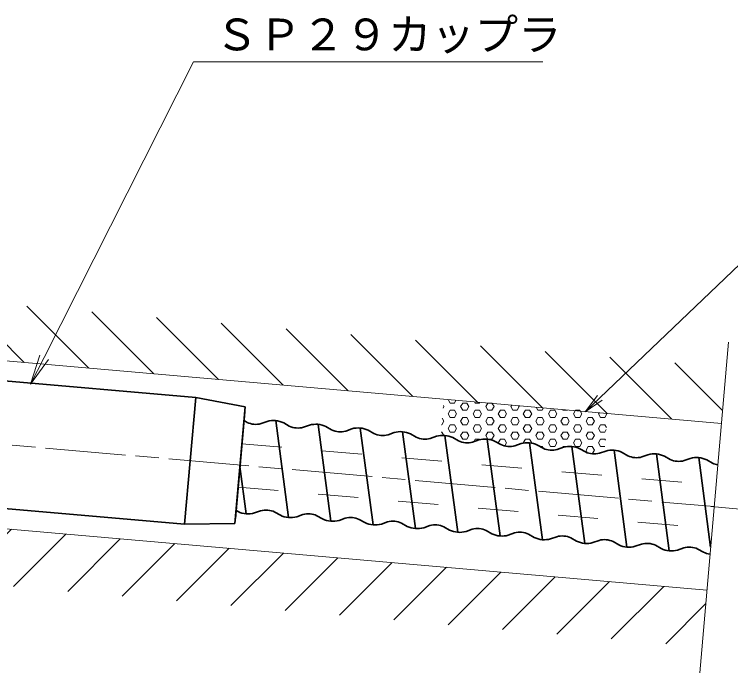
# Model space of a CAD drawing. Units: millimetres at full size, sheet at 1:2; details may follow other scales. Extents: x 5095 to 6775, y -2577 to -1389.
# Drawn here: x 5878.3 to 6092.5, y -1846.3 to -1649.5 of the extents above; entities that cross this region are included whole.
import ezdxf
from ezdxf.enums import TextEntityAlignment as Align

# ---------------------------------------------------------------- set-up
doc = ezdxf.new("R2010")
doc.units = ezdxf.units.MM
doc.header["$LTSCALE"] = 2
doc.linetypes.add('CHAIN', pattern=[18.5, 12, -1.5, 3.5, -1.5])
doc.linetypes.add('DASHED_SPACED', pattern=[12, 6, -6])
for name, color, linetype, lineweight in [('1外形線', 7, 'Continuous', 35), ('2細い実線', 3, 'Continuous', 20), ('3隠れ線', 2, 'DASHED_SPACED', 13), ('4中心線', 1, 'CHAIN', 15), ('6寸法線', 4, 'Continuous', 13), ('細い実線', 3, 'Continuous', 20)]:
    doc.layers.add(name, color=color, linetype=linetype, lineweight=lineweight)
doc.styles.add('ＭＳ ゴシック', font='')
doc.styles.get('ＭＳ ゴシック').set_extended_font_data('MS Gothic')

# ---------------------------------------------------------------- blocks, each defined once
blk = doc.blocks.new('open_arrow')
at = {"color": 0, "linetype": 'Continuous', "lineweight": -2}
blk.add_lwpolyline([(7.5, 1.25), (0, 0), (7.5, -1.25)], dxfattribs=at)

msp = doc.modelspace()

# ---------------------------------------------------------------- hatches: boundary and pattern name
at = {"layer": '細い実線'}
h = msp.add_hatch(dxfattribs=at)
h.set_pattern_fill('USER', color=256, style=0, pattern_type=2)
h.set_pattern_definition([(135, (3489.244, -811.144), (-8.83883, -8.83883), [])])
h.paths.add_polyline_path([(6089.746, -1771.779), (6091.214, -1754.992), (5804.457, -1729.915), (5802.988, -1746.701)])
h = msp.add_hatch(dxfattribs=at)
h.set_pattern_fill('USER', color=256, style=0, pattern_type=2)
h.set_pattern_definition([(45, (3490.551, -796.201), (-8.83883, 8.83883), [])])
h.paths.add_polyline_path([(6083.904, -1838.556), (6085.388, -1821.588), (5798.631, -1796.511), (5797.146, -1813.478)])

# ---------------------------------------------------------------- linework, layer by layer
at = {"layer": '1外形線'}
for p, q in [((5848.826, -1756.726), (5932.506, -1764.047)), ((5932.506, -1764.047), (5929.194, -1801.902)), ((5947.318, -1766.848), (5932.506, -1764.047)), ((5947.318, -1766.848), (5944.268, -1801.715)), ((5947.192, -1768.343), (5944.394, -1800.221)), ((5947.861, -1771.445), (5946.961, -1770.93)), ((5953.907, -1771.154), (5952.074, -1771.813)), ((5956.437, -1770.925), (5960.279, -1799.87)), ((5960.513, -1772.552), (5958.822, -1771.584)), ((5966.559, -1772.261), (5964.726, -1772.92)), ((5969.089, -1772.032), (5972.931, -1800.977)), ((5973.165, -1773.658), (5971.474, -1772.691)), ((5979.211, -1773.368), (5977.378, -1774.027)), ((5981.741, -1773.139), (5985.583, -1802.084)), ((5985.817, -1774.765), (5984.126, -1773.798)), ((5991.863, -1774.475), (5990.029, -1775.134)), ((5994.393, -1774.246), (5998.234, -1803.191)), ((5998.468, -1775.872), (5996.777, -1774.905)), ((6004.514, -1775.582), (6002.681, -1776.241)), ((6007.044, -1775.353), (6010.886, -1804.297)), ((6011.12, -1776.979), (6009.429, -1776.012)), ((6011.12, -1776.979), (6009.429, -1776.012)), ((6017.166, -1776.689), (6015.333, -1777.348)), ((6019.696, -1776.46), (6023.538, -1805.404)), ((6023.772, -1778.086), (6022.081, -1777.119)), ((6023.772, -1778.086), (6022.081, -1777.119)), ((6023.772, -1778.086), (6022.081, -1777.119)), ((6029.818, -1777.796), (6027.984, -1778.455)), ((6029.818, -1777.796), (6027.984, -1778.455)), ((6032.348, -1777.566), (6036.19, -1806.511)), ((6036.423, -1779.193), (6034.732, -1778.226)), ((6036.423, -1779.193), (6034.732, -1778.226)), ((6036.423, -1779.193), (6034.732, -1778.226)), ((6036.423, -1779.193), (6034.732, -1778.226)), ((6042.469, -1778.903), (6040.636, -1779.561)), ((6042.469, -1778.903), (6040.636, -1779.561)), ((6042.469, -1778.903), (6040.636, -1779.561)), ((6044.999, -1778.673), (6048.841, -1807.618)), ((6049.075, -1780.3), (6047.384, -1779.333)), ((6049.075, -1780.3), (6047.384, -1779.333)), ((6049.075, -1780.3), (6047.384, -1779.333)), ((6049.075, -1780.3), (6047.384, -1779.333)), ((6055.121, -1780.009), (6053.288, -1780.668)), ((6055.121, -1780.009), (6053.288, -1780.668)), ((6055.121, -1780.009), (6053.288, -1780.668)), ((6057.651, -1779.78), (6061.493, -1808.725)), ((6061.727, -1781.407), (6060.036, -1780.439)), ((6061.727, -1781.407), (6060.036, -1780.439)), ((6061.727, -1781.407), (6060.036, -1780.439)), ((6061.727, -1781.407), (6060.036, -1780.439)), ((6067.773, -1781.116), (6065.94, -1781.775)), ((6067.773, -1781.116), (6065.94, -1781.775)), ((6067.773, -1781.116), (6065.94, -1781.775)), ((6070.303, -1780.887), (6074.145, -1809.832)), ((6074.379, -1782.513), (6072.688, -1781.546)), ((6074.379, -1782.513), (6072.688, -1781.546)), ((6074.379, -1782.513), (6072.688, -1781.546)), ((6074.379, -1782.513), (6072.688, -1781.546)), ((6080.424, -1782.223), (6078.591, -1782.882)), ((6080.424, -1782.223), (6078.591, -1782.882)), ((6080.424, -1782.223), (6078.591, -1782.882)), ((6082.955, -1781.994), (6086.509, -1808.774)), ((6087.03, -1783.62), (6085.339, -1782.653)), ((6087.03, -1783.62), (6085.339, -1782.653)), ((6087.03, -1783.62), (6085.339, -1782.653)), ((6087.03, -1783.62), (6085.339, -1782.653)), ((5945.758, -1784.679), (5947.628, -1798.763)), ((5845.514, -1794.581), (5929.194, -1801.902)), ((5945.176, -1798.098), (5944.612, -1797.776)), ((5951.924, -1797.869), (5950.091, -1798.528)), ((5957.828, -1799.205), (5956.137, -1798.238)), ((5964.575, -1798.976), (5962.742, -1799.635)), ((5970.479, -1800.312), (5968.788, -1799.345)), ((5977.227, -1800.083), (5975.394, -1800.742)), ((5983.131, -1801.419), (5981.44, -1800.451)), ((5989.879, -1801.19), (5988.046, -1801.848)), ((5995.783, -1802.525), (5994.092, -1801.558)), ((5944.268, -1801.715), (5929.194, -1801.902)), ((6002.53, -1802.297), (6000.697, -1802.955)), ((6008.434, -1803.632), (6006.743, -1802.665)), ((6015.182, -1803.404), (6013.349, -1804.062)), ((6021.086, -1804.739), (6019.395, -1803.772)), ((6027.834, -1804.51), (6026.001, -1805.169)), ((6027.834, -1804.51), (6026.001, -1805.169)), ((6033.738, -1805.846), (6032.047, -1804.879)), ((6033.738, -1805.846), (6032.047, -1804.879)), ((6040.486, -1805.617), (6038.653, -1806.276)), ((6040.486, -1805.617), (6038.653, -1806.276)), ((6046.39, -1806.953), (6044.699, -1805.986)), ((6046.39, -1806.953), (6044.699, -1805.986)), ((6053.137, -1806.724), (6051.304, -1807.383)), ((6053.137, -1806.724), (6051.304, -1807.383)), ((6059.041, -1808.06), (6057.35, -1807.093)), ((6059.041, -1808.06), (6057.35, -1807.093)), ((6065.789, -1807.831), (6063.956, -1808.49)), ((6065.789, -1807.831), (6063.956, -1808.49)), ((6071.693, -1809.167), (6070.002, -1808.2)), ((6071.693, -1809.167), (6070.002, -1808.2)), ((6078.441, -1808.938), (6076.608, -1809.597)), ((6078.441, -1808.938), (6076.608, -1809.597)), ((6084.345, -1810.274), (6082.654, -1809.306)), ((6084.345, -1810.274), (6082.654, -1809.306))]:
    msp.add_line(p, q, dxfattribs=at)
for centre, radius, start, end in [((5950.457, -1766.035), 6, 244.36789, 285.63395), ((5955.794, -1777.895), 7, 64.36613, 105.63387), ((5963.109, -1767.142), 6, 244.36789, 285.63395), ((5968.446, -1779.002), 7, 64.36613, 105.63387), ((5975.761, -1768.249), 6, 244.36789, 285.63395), ((5981.097, -1780.109), 7, 64.36613, 105.63387), ((5988.412, -1769.356), 6, 244.36789, 285.63395), ((5993.749, -1781.216), 7, 64.36613, 105.63387), ((6006.401, -1782.323), 7, 64.36613, 105.63387), ((6001.064, -1770.463), 6, 244.36789, 285.63395), ((6013.716, -1771.57), 6, 244.36789, 285.63395), ((6019.052, -1783.43), 7, 64.36613, 105.63387), ((6031.704, -1784.537), 7, 64.36613, 105.63387), ((6026.367, -1772.677), 6, 244.36789, 285.63395), ((6039.019, -1773.783), 6, 244.36789, 285.63395), ((6044.356, -1785.644), 7, 64.36613, 105.63387), ((6057.008, -1786.751), 7, 64.36613, 105.63387), ((6057.008, -1786.751), 7, 64.36613, 105.63387), ((6057.008, -1786.751), 7, 64.36613, 105.63387), ((6051.671, -1774.89), 6, 244.36789, 285.63395), ((6064.323, -1775.997), 6, 244.36789, 285.63395), ((6064.323, -1775.997), 6, 244.36789, 285.63395), ((6064.323, -1775.997), 6, 244.36789, 285.63395), ((6069.659, -1787.857), 7, 64.36613, 105.63387), ((6069.659, -1787.857), 7, 64.36613, 105.63387), ((6069.659, -1787.857), 7, 64.36613, 105.63387), ((6082.311, -1788.964), 7, 64.36613, 105.63387), ((6082.311, -1788.964), 7, 64.36613, 105.63387), ((6082.311, -1788.964), 7, 64.36613, 105.63387), ((6076.974, -1777.104), 6, 244.36789, 285.63395), ((6076.974, -1777.104), 6, 244.36789, 285.63395), ((6076.974, -1777.104), 6, 244.36789, 285.63395), ((6089.626, -1778.211), 6, 244.36789, 260.78171), ((6089.626, -1778.211), 6, 244.36789, 260.78171), ((6089.626, -1778.211), 6, 244.36789, 260.78171), ((5948.204, -1791.787), 7, 244.36613, 285.63387), ((5953.541, -1803.647), 6, 64.36605, 105.6363), ((5953.541, -1803.647), 6, 64.36605, 105.6363), ((5960.856, -1792.894), 7, 244.36613, 285.63387), ((5966.193, -1804.754), 6, 64.36605, 105.6363), ((5966.193, -1804.754), 6, 64.36605, 105.6363), ((5973.508, -1794.001), 7, 244.36613, 285.63387), ((5978.844, -1805.861), 6, 64.36605, 105.6363), ((5978.844, -1805.861), 6, 64.36605, 105.6363), ((5986.159, -1795.107), 7, 244.36613, 285.63387), ((5991.496, -1806.968), 6, 64.36605, 105.6363), ((5991.496, -1806.968), 6, 64.36605, 105.6363), ((5998.811, -1796.214), 7, 244.36613, 285.63387), ((6004.148, -1808.075), 6, 64.36605, 105.6363), ((6004.148, -1808.075), 6, 64.36605, 105.6363), ((6011.463, -1797.321), 7, 244.36613, 285.63387), ((6016.799, -1809.182), 6, 64.36605, 105.6363), ((6016.799, -1809.182), 6, 64.36605, 105.6363), ((6024.114, -1798.428), 7, 244.36613, 285.63387), ((6024.114, -1798.428), 7, 244.36613, 285.63387), ((6029.451, -1810.288), 6, 64.36605, 105.6363), ((6029.451, -1810.288), 6, 64.36605, 105.6363), ((6029.451, -1810.288), 6, 64.36605, 105.6363), ((6036.766, -1799.535), 7, 244.36613, 285.63387), ((6036.766, -1799.535), 7, 244.36613, 285.63387), ((6036.766, -1799.535), 7, 244.36613, 285.63387), ((6042.103, -1811.395), 6, 64.36605, 105.6363), ((6042.103, -1811.395), 6, 64.36605, 105.6363), ((6042.103, -1811.395), 6, 64.36605, 105.6363), ((6049.418, -1800.642), 7, 244.36613, 285.63387), ((6049.418, -1800.642), 7, 244.36613, 285.63387), ((6049.418, -1800.642), 7, 244.36613, 285.63387), ((6054.755, -1812.502), 6, 64.36605, 105.6363), ((6054.755, -1812.502), 6, 64.36605, 105.6363), ((6054.755, -1812.502), 6, 64.36605, 105.6363), ((6067.406, -1813.609), 6, 64.36605, 105.6363), ((6067.406, -1813.609), 6, 64.36605, 105.6363), ((6067.406, -1813.609), 6, 64.36605, 105.6363), ((6062.07, -1801.749), 7, 244.36613, 285.63387), ((6062.07, -1801.749), 7, 244.36613, 285.63387), ((6062.07, -1801.749), 7, 244.36613, 285.63387), ((6074.721, -1802.856), 7, 244.36613, 285.63387), ((6074.721, -1802.856), 7, 244.36613, 285.63387), ((6074.721, -1802.856), 7, 244.36613, 285.63387), ((6080.058, -1814.716), 6, 64.36605, 105.6363), ((6080.058, -1814.716), 6, 64.36605, 105.6363), ((6080.058, -1814.716), 6, 64.36605, 105.6363), ((6087.373, -1803.963), 7, 244.36613, 261.38519), ((6087.373, -1803.963), 7, 244.36613, 261.38519), ((6087.373, -1803.963), 7, 244.36613, 261.38519)]:
    msp.add_arc(centre, radius, start, end, dxfattribs=at)
at = {"layer": '2細い実線'}
for p, q in [((5802.988, -1746.701), (6089.746, -1771.779)), ((6091.868, -1747.516), (6083.229, -1846.266)), ((6008.616, -1765.665), (6008.019, -1764.631)), ((6009.866, -1765.665), (6010.346, -1764.835)), ((6006.508, -1767.151), (6006.741, -1766.748)), ((6006.741, -1766.748), (6006.57, -1766.45)), ((6009.866, -1765.665), (6008.616, -1765.665)), ((6011.741, -1766.748), (6012.366, -1765.665)), ((6012.366, -1767.83), (6011.741, -1766.748)), ((6013.616, -1765.665), (6012.366, -1765.665)), ((6014.241, -1766.748), (6013.616, -1765.665)), ((6013.616, -1767.83), (6014.241, -1766.748)), ((6016.116, -1765.665), (6015.918, -1765.322)), ((6017.366, -1765.665), (6016.116, -1765.665)), ((6017.366, -1765.665), (6017.485, -1765.459)), ((6019.241, -1766.748), (6019.866, -1765.665)), ((6019.866, -1767.83), (6019.241, -1766.748)), ((6021.116, -1765.665), (6019.866, -1765.665)), ((6021.741, -1766.748), (6021.116, -1765.665)), ((6021.116, -1767.83), (6021.741, -1766.748)), ((6026.741, -1766.748), (6027.005, -1766.292)), ((6027.366, -1767.83), (6026.741, -1766.748)), ((6028.616, -1767.83), (6029.241, -1766.748)), ((6029.241, -1766.748), (6029.083, -1766.473)), ((6034.866, -1767.83), (6034.349, -1766.934)), ((6036.116, -1767.83), (6036.524, -1767.124)), ((6007.991, -1768.913), (6008.616, -1767.83)), ((6008.616, -1769.995), (6007.991, -1768.913)), ((6009.866, -1767.83), (6008.616, -1767.83)), ((6010.491, -1768.913), (6009.866, -1767.83)), ((6009.866, -1769.995), (6010.491, -1768.913)), ((6013.616, -1767.83), (6012.366, -1767.83)), ((6015.491, -1768.913), (6016.116, -1767.83)), ((6016.116, -1769.995), (6015.491, -1768.913)), ((6017.366, -1767.83), (6016.116, -1767.83)), ((6017.991, -1768.913), (6017.366, -1767.83)), ((6017.366, -1769.995), (6017.991, -1768.913)), ((6021.116, -1767.83), (6019.866, -1767.83)), ((6022.991, -1768.913), (6023.616, -1767.83)), ((6023.616, -1769.995), (6022.991, -1768.913)), ((6024.866, -1767.83), (6023.616, -1767.83)), ((6025.491, -1768.913), (6024.866, -1767.83)), ((6024.866, -1769.995), (6025.491, -1768.913)), ((6028.616, -1767.83), (6027.366, -1767.83)), ((6030.491, -1768.913), (6031.116, -1767.83)), ((6031.116, -1769.995), (6030.491, -1768.913)), ((6032.366, -1767.83), (6031.116, -1767.83)), ((6032.991, -1768.913), (6032.366, -1767.83)), ((6032.366, -1769.995), (6032.991, -1768.913)), ((6036.116, -1767.83), (6034.866, -1767.83)), ((6037.991, -1768.913), (6038.616, -1767.83)), ((6038.616, -1769.995), (6037.991, -1768.913)), ((6039.866, -1767.83), (6038.616, -1767.83)), ((6040.491, -1768.913), (6039.866, -1767.83)), ((6039.866, -1769.995), (6040.491, -1768.913)), ((6042.366, -1767.83), (6042.248, -1767.625)), ((6043.616, -1767.83), (6042.366, -1767.83)), ((6043.616, -1767.83), (6043.664, -1767.749)), ((6045.491, -1768.913), (6046.116, -1767.83)), ((6046.116, -1769.995), (6045.491, -1768.913)), ((6047.366, -1767.83), (6046.116, -1767.83)), ((6047.991, -1768.913), (6047.366, -1767.83)), ((6047.366, -1769.995), (6047.991, -1768.913)), ((6052.991, -1768.913), (6053.183, -1768.581)), ((6053.616, -1769.995), (6052.991, -1768.913)), ((6054.866, -1769.995), (6055.491, -1768.913)), ((6055.491, -1768.913), (6055.412, -1768.776)), ((6006.116, -1772.16), (6006.741, -1771.078)), ((6006.741, -1771.078), (6006.241, -1770.211)), ((6009.866, -1769.995), (6008.616, -1769.995)), ((6011.741, -1771.078), (6012.366, -1769.995)), ((6012.366, -1772.16), (6011.741, -1771.078)), ((6013.616, -1769.995), (6012.366, -1769.995)), ((6014.241, -1771.078), (6013.616, -1769.995)), ((6013.616, -1772.16), (6014.241, -1771.078)), ((6017.366, -1769.995), (6016.116, -1769.995)), ((6019.241, -1771.078), (6019.866, -1769.995)), ((6019.866, -1772.16), (6019.241, -1771.078)), ((6021.116, -1769.995), (6019.866, -1769.995)), ((6021.741, -1771.078), (6021.116, -1769.995)), ((6021.116, -1772.16), (6021.741, -1771.078)), ((6024.866, -1769.995), (6023.616, -1769.995)), ((6026.741, -1771.078), (6027.366, -1769.995)), ((6027.366, -1772.16), (6026.741, -1771.078)), ((6028.616, -1769.995), (6027.366, -1769.995)), ((6029.241, -1771.078), (6028.616, -1769.995)), ((6028.616, -1772.16), (6029.241, -1771.078)), ((6032.366, -1769.995), (6031.116, -1769.995)), ((6034.241, -1771.078), (6034.866, -1769.995)), ((6034.866, -1772.16), (6034.241, -1771.078)), ((6036.116, -1769.995), (6034.866, -1769.995)), ((6036.741, -1771.078), (6036.116, -1769.995)), ((6036.116, -1772.16), (6036.741, -1771.078)), ((6039.866, -1769.995), (6038.616, -1769.995)), ((6041.741, -1771.078), (6042.366, -1769.995)), ((6042.366, -1772.16), (6041.741, -1771.078)), ((6043.616, -1769.995), (6042.366, -1769.995)), ((6044.241, -1771.078), (6043.616, -1769.995)), ((6043.616, -1772.16), (6044.241, -1771.078)), ((6047.366, -1769.995), (6046.116, -1769.995)), ((6049.241, -1771.078), (6049.866, -1769.995)), ((6049.866, -1772.16), (6049.241, -1771.078)), ((6051.116, -1769.995), (6049.866, -1769.995)), ((6051.741, -1771.078), (6051.116, -1769.995)), ((6051.116, -1772.16), (6051.741, -1771.078)), ((6054.866, -1769.995), (6053.616, -1769.995)), ((6006.116, -1772.16), (6006.07, -1772.16)), ((6007.991, -1773.243), (6008.616, -1772.16)), ((6008.616, -1774.325), (6007.991, -1773.243)), ((6009.866, -1772.16), (6008.616, -1772.16)), ((6010.491, -1773.243), (6009.866, -1772.16)), ((6009.866, -1774.325), (6010.491, -1773.243)), ((6013.616, -1772.16), (6012.366, -1772.16)), ((6015.491, -1773.243), (6016.116, -1772.16)), ((6016.116, -1774.325), (6015.491, -1773.243)), ((6017.366, -1772.16), (6016.116, -1772.16)), ((6017.991, -1773.243), (6017.366, -1772.16)), ((6017.366, -1774.325), (6017.991, -1773.243)), ((6021.116, -1772.16), (6019.866, -1772.16)), ((6022.991, -1773.243), (6023.616, -1772.16)), ((6023.616, -1774.325), (6022.991, -1773.243)), ((6024.866, -1772.16), (6023.616, -1772.16)), ((6025.491, -1773.243), (6024.866, -1772.16)), ((6024.866, -1774.325), (6025.491, -1773.243)), ((6028.616, -1772.16), (6027.366, -1772.16)), ((6030.491, -1773.243), (6031.116, -1772.16)), ((6031.116, -1774.325), (6030.491, -1773.243)), ((6032.366, -1772.16), (6031.116, -1772.16)), ((6032.991, -1773.243), (6032.366, -1772.16)), ((6032.366, -1774.325), (6032.991, -1773.243)), ((6036.116, -1772.16), (6034.866, -1772.16)), ((6037.991, -1773.243), (6038.616, -1772.16)), ((6038.616, -1774.325), (6037.991, -1773.243)), ((6039.866, -1772.16), (6038.616, -1772.16)), ((6040.491, -1773.243), (6039.866, -1772.16)), ((6039.866, -1774.325), (6040.491, -1773.243)), ((6043.616, -1772.16), (6042.366, -1772.16)), ((6045.491, -1773.243), (6046.116, -1772.16)), ((6046.116, -1774.325), (6045.491, -1773.243)), ((6047.366, -1772.16), (6046.116, -1772.16)), ((6047.991, -1773.243), (6047.366, -1772.16)), ((6047.366, -1774.325), (6047.991, -1773.243)), ((6051.116, -1772.16), (6049.866, -1772.16)), ((6052.991, -1773.243), (6053.616, -1772.16)), ((6053.616, -1774.325), (6052.991, -1773.243)), ((6054.866, -1772.16), (6053.616, -1772.16)), ((6055.348, -1772.995), (6054.866, -1772.16)), ((6054.866, -1774.325), (6055.297, -1773.58)), ((6006.116, -1774.325), (6005.881, -1774.325)), ((6006.696, -1775.329), (6006.116, -1774.325)), ((6009.866, -1774.325), (6008.616, -1774.325)), ((6011.741, -1775.408), (6012.366, -1774.325)), ((6012.366, -1776.491), (6011.741, -1775.408)), ((6013.616, -1774.325), (6012.366, -1774.325)), ((6014.241, -1775.408), (6013.616, -1774.325)), ((6013.616, -1776.491), (6014.241, -1775.408)), ((6017.366, -1774.325), (6016.116, -1774.325)), ((6019.241, -1775.408), (6019.866, -1774.325)), ((6019.858, -1776.476), (6019.241, -1775.408)), ((6021.116, -1774.325), (6019.866, -1774.325)), ((6021.741, -1775.408), (6021.116, -1774.325)), ((6021.116, -1776.491), (6021.741, -1775.408)), ((6024.866, -1774.325), (6023.616, -1774.325)), ((6026.741, -1775.408), (6027.366, -1774.325)), ((6027.366, -1776.491), (6026.741, -1775.408)), ((6028.616, -1774.325), (6027.366, -1774.325)), ((6029.241, -1775.408), (6028.616, -1774.325)), ((6028.616, -1776.491), (6029.241, -1775.408)), ((6032.366, -1774.325), (6031.116, -1774.325)), ((6034.241, -1775.408), (6034.866, -1774.325)), ((6034.866, -1776.491), (6034.241, -1775.408)), ((6036.116, -1774.325), (6034.866, -1774.325)), ((6036.741, -1775.408), (6036.116, -1774.325)), ((6036.116, -1776.491), (6036.741, -1775.408)), ((6039.866, -1774.325), (6038.616, -1774.325)), ((6041.741, -1775.408), (6042.366, -1774.325)), ((6042.366, -1776.491), (6041.741, -1775.408)), ((6043.616, -1774.325), (6042.366, -1774.325)), ((6044.241, -1775.408), (6043.616, -1774.325)), ((6043.616, -1776.491), (6044.241, -1775.408)), ((6047.366, -1774.325), (6046.116, -1774.325)), ((6049.241, -1775.408), (6049.866, -1774.325)), ((6049.866, -1776.491), (6049.241, -1775.408)), ((6051.116, -1774.325), (6049.866, -1774.325)), ((6051.741, -1775.408), (6051.116, -1774.325)), ((6051.116, -1776.491), (6051.741, -1775.408)), ((6054.866, -1774.325), (6053.616, -1774.325)), ((6013.616, -1776.491), (6012.366, -1776.491)), ((6015.697, -1777.217), (6016.116, -1776.491)), ((6017.366, -1776.491), (6016.116, -1776.491)), ((6017.44, -1776.618), (6017.366, -1776.491)), ((6021.116, -1776.491), (6019.972, -1776.491)), ((6022.991, -1777.573), (6023.616, -1776.491)), ((6023.049, -1777.672), (6022.991, -1777.573)), ((6024.866, -1776.491), (6023.616, -1776.491)), ((6025.491, -1777.573), (6024.866, -1776.491)), ((6024.952, -1778.507), (6025.491, -1777.573)), ((6028.616, -1776.491), (6027.366, -1776.491)), ((6030.491, -1777.573), (6031.116, -1776.491)), ((6030.528, -1777.636), (6030.491, -1777.573)), ((6032.366, -1776.491), (6031.116, -1776.491)), ((6032.991, -1777.573), (6032.366, -1776.491)), ((6032.948, -1777.648), (6032.991, -1777.573)), ((6036.116, -1776.491), (6034.866, -1776.491)), ((6037.991, -1777.573), (6038.616, -1776.491)), ((6038.616, -1778.656), (6037.991, -1777.573)), ((6039.866, -1776.491), (6038.616, -1776.491)), ((6040.491, -1777.573), (6039.866, -1776.491)), ((6039.866, -1778.656), (6040.491, -1777.573)), ((6043.616, -1776.491), (6042.366, -1776.491)), ((6045.491, -1777.573), (6046.116, -1776.491)), ((6046.116, -1778.656), (6045.491, -1777.573)), ((6047.366, -1776.491), (6046.116, -1776.491)), ((6047.991, -1777.573), (6047.366, -1776.491)), ((6047.366, -1778.656), (6047.991, -1777.573)), ((6051.116, -1776.491), (6049.866, -1776.491)), ((6052.991, -1777.573), (6053.616, -1776.491)), ((6053.616, -1778.656), (6052.991, -1777.573)), ((6054.866, -1776.491), (6053.616, -1776.491)), ((6055.019, -1776.755), (6054.866, -1776.491)), ((6036.116, -1778.656), (6035.484, -1778.656)), ((6036.428, -1779.195), (6036.116, -1778.656)), ((6039.866, -1778.656), (6038.616, -1778.656)), ((6042.159, -1779.014), (6042.366, -1778.656)), ((6043.616, -1778.656), (6042.366, -1778.656)), ((6043.631, -1778.681), (6043.616, -1778.656)), ((6043.631, -1778.681), (6043.616, -1778.656)), ((6047.366, -1778.656), (6046.116, -1778.656)), ((6049.241, -1779.738), (6049.866, -1778.656)), ((6049.718, -1780.564), (6049.241, -1779.738)), ((6051.116, -1778.656), (6049.866, -1778.656)), ((6051.741, -1779.738), (6051.116, -1778.656)), ((6051.116, -1780.821), (6051.741, -1779.738)), ((6054.853, -1778.656), (6053.616, -1778.656)), ((6051.116, -1780.821), (6050.76, -1780.821)), ((6051.116, -1780.821), (6051.121, -1780.813)), ((5798.631, -1796.511), (6085.388, -1821.588))]:
    msp.add_line(p, q, dxfattribs=at)
at = {"layer": '3隠れ線'}
for p, q in [((5946.358, -1777.823), (6088.132, -1790.226)), ((5945.225, -1790.773), (6086.999, -1803.177))]:
    msp.add_line(p, q, dxfattribs=at)
at = {"layer": '4中心線'}
for p, q in [((5482.162, -1743.656), (6087.572, -1796.62)), ((6086.705, -1796.624), (6431.688, -1826.78))]:
    msp.add_line(p, q, dxfattribs=at)
at = {"layer": '6寸法線'}
for points in [[(5883.147, -1760.042), (5887.203, -1752.008), (5931.822, -1663.618), (6036.288, -1663.618)], [(6048.998, -1768.255), (6053.34, -1764.114), (6103.963, -1715.831), (6191.83, -1715.831)]]:
    msp.add_lwpolyline(points, dxfattribs=at)

# ---------------------------------------------------------------- block references
for p, xscale, yscale, rotation in [((5883.147, -1760.042), 1.2, 1.2, 63.2), ((6048.998, -1768.255), 0.8, 0.8, 43.6)]:
    msp.add_blockref('open_arrow', p, dxfattribs=dict(at, xscale=xscale, yscale=yscale, rotation=rotation))

# ---------------------------------------------------------------- texts
at = {"layer": '6寸法線', "style": 'ＭＳ ゴシック'}
msp.add_text('ＳＰ２９カップラ', height=9.494, dxfattribs=at).set_placement((5938.277, -1655.482), align=Align.MIDDLE_LEFT)

doc.saveas('drawing.dxf')
